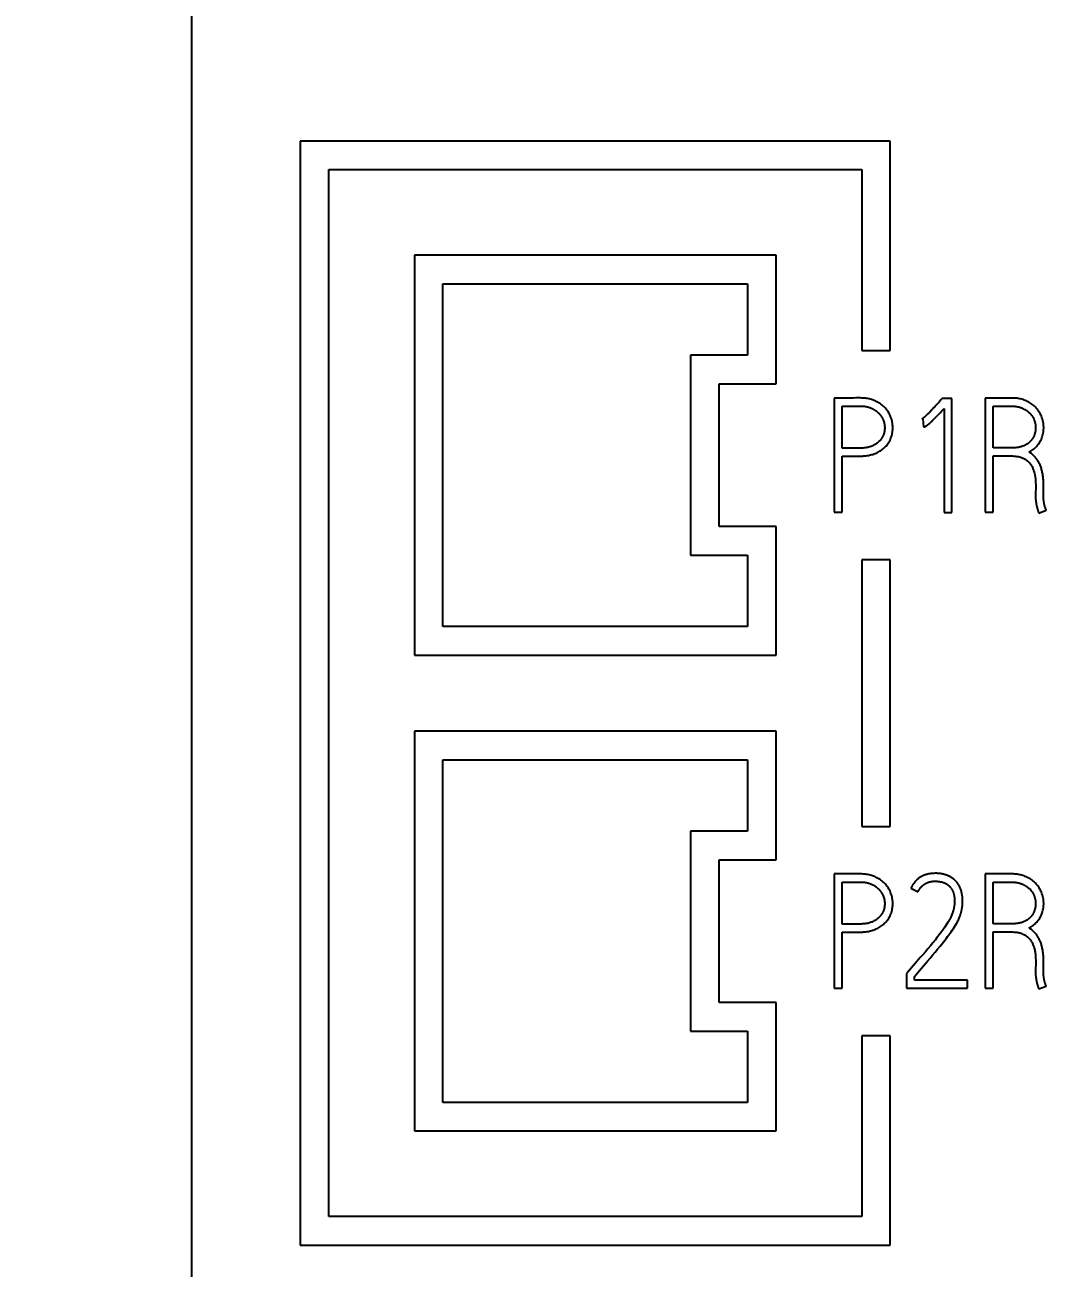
# Model space of a CAD drawing. Header units: millimetres. Extents: x 6750 to 121550, y -28210 to 66060.
# Drawn here: x 33921.5 to 34017.9, y 57635.9 to 57753.2 of the extents above; entities that cross this region are included whole.
import ezdxf

# ---------------------------------------------------------------- set-up
doc = ezdxf.new("R2010")
doc.units = ezdxf.units.MM
doc.layers.add('10000_FRONT', color=7, linetype='Continuous')
doc.layers.add('10500_FRONT_LABELING', color=7, linetype='Continuous')
doc.layers.add('DN.1. NET LIEN MANH', color=7, linetype='Continuous', lineweight=40)
doc.styles.add('style1', font='times.ttf', dxfattribs={"height": 50})
doc.dimstyles.new('Dim-1', dxfattribs={"dimtxt": 50, "dimasz": 1, "dimexe": 0.2, "dimexo": 0.625, "dimtad": 1, "dimdec": 0, "dimtxsty": 'style1', "dimcen": 2.5, "dimclrd": 256, "dimazin": 3, "dimtfac": 1, "dimtdec": 0, "dimtix": 1, "dimtmove": 2, "dimatfit": 2, "dimarcsym": 0})

# ---------------------------------------------------------------- blocks, each defined once
blk = doc.blocks.new('A$C0C6D7916')
at = {"layer": '10000_FRONT', "linetype": 'Continuous'}
for p, q in [((-42, 0), (-42, 117.1)), ((-40.86, 67.79), (-40.86, 56.19)), ((-34.66, 67.79), (-40.86, 67.79)), ((-34.66, 65.59), (-34.66, 67.79)), ((-40.56, 56.49), (-40.56, 67.49)), ((-40.56, 67.49), (-34.96, 67.49)), ((-34.96, 67.49), (-34.96, 65.59)), ((-39.66, 66.59), (-39.66, 62.39)), ((-35.86, 66.59), (-39.66, 66.59)), ((-35.86, 65.24), (-35.86, 66.59)), ((-39.36, 62.69), (-39.36, 66.29)), ((-39.36, 66.29), (-36.16, 66.29)), ((-36.16, 66.29), (-36.16, 65.54)), ((-34.96, 65.59), (-34.66, 65.59)), ((-36.76, 65.54), (-36.76, 63.44)), ((-36.16, 65.54), (-36.76, 65.54)), ((-36.46, 63.74), (-36.46, 65.24)), ((-36.46, 65.24), (-35.86, 65.24)), ((-35.86, 63.74), (-36.46, 63.74)), ((-35.86, 62.39), (-35.86, 63.74)), ((-36.76, 63.44), (-36.16, 63.44)), ((-36.16, 63.44), (-36.16, 62.69)), ((-34.96, 63.39), (-34.96, 60.59)), ((-34.66, 63.39), (-34.96, 63.39)), ((-34.66, 60.59), (-34.66, 63.39)), ((-36.16, 62.69), (-39.36, 62.69)), ((-39.66, 62.39), (-35.86, 62.39)), ((-39.66, 61.59), (-39.66, 57.39)), ((-35.86, 61.59), (-39.66, 61.59)), ((-35.86, 60.24), (-35.86, 61.59)), ((-39.36, 57.69), (-39.36, 61.29)), ((-39.36, 61.29), (-36.16, 61.29)), ((-36.16, 61.29), (-36.16, 60.54)), ((-36.76, 60.54), (-36.76, 58.44)), ((-36.16, 60.54), (-36.76, 60.54)), ((-34.96, 60.59), (-34.66, 60.59)), ((-36.46, 58.74), (-36.46, 60.24)), ((-36.46, 60.24), (-35.86, 60.24)), ((-35.86, 58.74), (-36.46, 58.74)), ((-35.86, 57.39), (-35.86, 58.74)), ((-36.76, 58.44), (-36.16, 58.44)), ((-36.16, 58.44), (-36.16, 57.69)), ((-34.96, 58.39), (-34.96, 56.49)), ((-34.66, 58.39), (-34.96, 58.39)), ((-34.66, 56.19), (-34.66, 58.39)), ((-36.16, 57.69), (-39.36, 57.69)), ((-39.66, 57.39), (-35.86, 57.39)), ((-34.96, 56.49), (-40.56, 56.49)), ((-40.86, 56.19), (-34.66, 56.19))]:
    blk.add_line(p, q, dxfattribs=at)
at = {"layer": '10500_FRONT_LABELING', "linetype": 'Continuous'}
for p, q in [((-35.25, 65.09), (-35.25, 63.89)), ((-35.073, 65.09), (-35.25, 65.09)), ((-34.128, 65.07), (-34.148, 65.048)), ((-34.116, 65.084), (-34.128, 65.07)), ((-34.012, 65.084), (-34.116, 65.084)), ((-34.012, 63.888), (-34.012, 65.084)), ((-33.664, 65.09), (-33.664, 63.89)), ((-33.509, 65.09), (-33.664, 65.09)), ((-35.165, 64.564), (-35.165, 65.005)), ((-35.165, 65.005), (-34.974, 65.005)), ((-34.252, 64.937), (-34.258, 64.931)), ((-34.243, 64.946), (-34.252, 64.937)), ((-34.229, 64.961), (-34.243, 64.946)), ((-34.217, 64.973), (-34.229, 64.961)), ((-34.205, 64.986), (-34.217, 64.973)), ((-34.197, 64.995), (-34.205, 64.986)), ((-34.18, 65.014), (-34.197, 64.995)), ((-34.167, 64.904), (-34.155, 64.917)), ((-34.155, 64.917), (-34.137, 64.936)), ((-34.137, 64.936), (-34.119, 64.955)), ((-34.119, 64.955), (-34.095, 64.98)), ((-34.095, 64.98), (-34.095, 63.888)), ((-33.579, 64.566), (-33.579, 65.005)), ((-33.579, 65.005), (-33.387, 65.005)), ((-34.328, 64.869), (-34.318, 64.872)), ((-34.318, 64.872), (-34.313, 64.787)), ((-34.191, 64.879), (-34.179, 64.891)), ((-34.179, 64.891), (-34.167, 64.904)), ((-34.981, 64.564), (-35.165, 64.564)), ((-33.376, 64.566), (-33.579, 64.566)), ((-35.165, 63.89), (-35.165, 64.479)), ((-35.165, 64.479), (-34.978, 64.479)), ((-33.579, 63.89), (-33.579, 64.481)), ((-33.133, 64.077), (-33.134, 64.061)), ((-33.051, 64.071), (-33.051, 64.097)), ((-33.047, 64.003), (-33.048, 64.01)), ((-33.046, 63.999), (-33.047, 64.003)), ((-35.25, 63.89), (-35.165, 63.89)), ((-34.095, 63.888), (-34.012, 63.888)), ((-33.664, 63.89), (-33.579, 63.89)), ((-33.101, 63.882), (-33.023, 63.912)), ((-35.25, 60.09), (-35.25, 58.89)), ((-35.073, 60.09), (-35.25, 60.09)), ((-33.664, 60.09), (-33.664, 58.89)), ((-33.509, 60.09), (-33.664, 60.09)), ((-35.165, 59.564), (-35.165, 60.005)), ((-35.165, 60.005), (-34.974, 60.005)), ((-33.579, 59.566), (-33.579, 60.005)), ((-33.579, 60.005), (-33.387, 60.005)), ((-34.444, 59.942), (-34.369, 59.904)), ((-34.981, 59.564), (-35.165, 59.564)), ((-33.376, 59.566), (-33.579, 59.566)), ((-35.165, 58.89), (-35.165, 59.479)), ((-35.165, 59.479), (-34.978, 59.479)), ((-33.579, 58.89), (-33.579, 59.481)), ((-34.345, 59.211), (-34.399, 59.148)), ((-34.479, 59.055), (-34.49, 59.043)), ((-34.49, 59.043), (-34.49, 58.89)), ((-34.399, 59.148), (-34.479, 59.055)), ((-33.133, 59.077), (-33.134, 59.061)), ((-34.406, 58.973), (-34.406, 59.013)), ((-33.85, 58.973), (-34.406, 58.973)), ((-33.85, 58.89), (-33.85, 58.973)), ((-33.101, 58.882), (-33.023, 58.912)), ((-33.047, 59.003), (-33.048, 59.01)), ((-33.046, 58.999), (-33.047, 59.003)), ((-35.25, 58.89), (-35.165, 58.89)), ((-34.49, 58.89), (-33.85, 58.89)), ((-33.664, 58.89), (-33.579, 58.89))]:
    blk.add_line(p, q, dxfattribs=at)
for points in [[(-34.978, 64.479), (-34.966, 64.479), (-34.953, 64.48), (-34.941, 64.481), (-34.928, 64.482), (-34.916, 64.483), (-34.903, 64.485), (-34.891, 64.487), (-34.879, 64.489), (-34.867, 64.492), (-34.854, 64.495), (-34.842, 64.498), (-34.83, 64.503), (-34.819, 64.507), (-34.807, 64.512), (-34.796, 64.517), (-34.785, 64.523), (-34.774, 64.53), (-34.763, 64.537), (-34.752, 64.544), (-34.742, 64.552), (-34.732, 64.56), (-34.723, 64.568), (-34.714, 64.577), (-34.705, 64.586), (-34.697, 64.596), (-34.689, 64.606), (-34.682, 64.616), (-34.675, 64.627), (-34.669, 64.638), (-34.663, 64.649), (-34.658, 64.661), (-34.653, 64.673), (-34.649, 64.685), (-34.645, 64.697), (-34.642, 64.709), (-34.639, 64.722), (-34.637, 64.734), (-34.636, 64.747), (-34.635, 64.759), (-34.634, 64.772), (-34.634, 64.785), (-34.635, 64.798), (-34.636, 64.81), (-34.637, 64.823), (-34.64, 64.835), (-34.642, 64.848), (-34.645, 64.86), (-34.649, 64.872), (-34.653, 64.884), (-34.658, 64.896), (-34.663, 64.908), (-34.668, 64.919), (-34.674, 64.93), (-34.68, 64.941), (-34.687, 64.952), (-34.695, 64.962), (-34.703, 64.972), (-34.711, 64.982), (-34.719, 64.991), (-34.729, 65), (-34.738, 65.009), (-34.748, 65.017), (-34.758, 65.024), (-34.768, 65.032), (-34.779, 65.039), (-34.79, 65.045), (-34.801, 65.051), (-34.812, 65.057), (-34.824, 65.062), (-34.835, 65.067), (-34.847, 65.071), (-34.859, 65.075), (-34.872, 65.078), (-34.884, 65.081), (-34.896, 65.084), (-34.909, 65.086), (-34.921, 65.087), (-34.934, 65.089), (-34.947, 65.089), (-34.959, 65.09), (-34.972, 65.091), (-34.997, 65.091), (-35.023, 65.091), (-35.048, 65.09), (-35.073, 65.09)], [(-34.148, 65.048), (-34.174, 65.02), (-34.177, 65.017), (-34.18, 65.014)], [(-33.203, 64.522), (-33.192, 64.529), (-33.18, 64.535), (-33.17, 64.542), (-33.159, 64.55), (-33.149, 64.558), (-33.139, 64.566), (-33.13, 64.575), (-33.121, 64.584), (-33.113, 64.594), (-33.109, 64.599), (-33.105, 64.604), (-33.101, 64.609), (-33.097, 64.614), (-33.09, 64.625), (-33.084, 64.636), (-33.078, 64.648), (-33.073, 64.659), (-33.068, 64.671), (-33.064, 64.683), (-33.06, 64.696), (-33.057, 64.708), (-33.054, 64.721), (-33.052, 64.734), (-33.05, 64.746), (-33.049, 64.759), (-33.048, 64.772), (-33.048, 64.785), (-33.049, 64.798), (-33.05, 64.811), (-33.051, 64.824), (-33.054, 64.836), (-33.056, 64.849), (-33.059, 64.861), (-33.063, 64.874), (-33.067, 64.886), (-33.072, 64.898), (-33.077, 64.909), (-33.083, 64.921), (-33.089, 64.932), (-33.095, 64.943), (-33.102, 64.954), (-33.11, 64.964), (-33.118, 64.974), (-33.126, 64.984), (-33.135, 64.994), (-33.144, 65.003), (-33.153, 65.011), (-33.163, 65.019), (-33.174, 65.027), (-33.184, 65.034), (-33.195, 65.041), (-33.206, 65.047), (-33.218, 65.053), (-33.23, 65.059), (-33.242, 65.064), (-33.254, 65.069), (-33.266, 65.073), (-33.278, 65.077), (-33.291, 65.08), (-33.303, 65.083), (-33.316, 65.085), (-33.328, 65.087), (-33.341, 65.088), (-33.354, 65.089), (-33.367, 65.09), (-33.38, 65.09), (-33.406, 65.09), (-33.509, 65.09)], [(-34.974, 65.005), (-34.969, 65.005), (-34.965, 65.005), (-34.96, 65.005), (-34.956, 65.005), (-34.951, 65.005), (-34.947, 65.004), (-34.943, 65.004), (-34.938, 65.004), (-34.934, 65.003), (-34.929, 65.003), (-34.925, 65.002), (-34.921, 65.001), (-34.916, 65), (-34.912, 65), (-34.908, 64.999), (-34.903, 64.998), (-34.899, 64.997), (-34.895, 64.996), (-34.891, 64.995), (-34.886, 64.993), (-34.882, 64.992), (-34.878, 64.991), (-34.874, 64.989), (-34.869, 64.988), (-34.865, 64.986), (-34.861, 64.984), (-34.857, 64.983), (-34.853, 64.981), (-34.849, 64.979), (-34.845, 64.977), (-34.841, 64.975), (-34.837, 64.973), (-34.833, 64.971), (-34.829, 64.968), (-34.826, 64.966), (-34.822, 64.964), (-34.818, 64.961), (-34.814, 64.959), (-34.811, 64.956), (-34.807, 64.954), (-34.804, 64.951), (-34.8, 64.948), (-34.797, 64.945), (-34.793, 64.942), (-34.79, 64.939), (-34.787, 64.936), (-34.784, 64.933), (-34.78, 64.93), (-34.777, 64.927), (-34.774, 64.924), (-34.772, 64.92), (-34.769, 64.917), (-34.766, 64.914), (-34.763, 64.91), (-34.761, 64.907), (-34.758, 64.903), (-34.755, 64.899), (-34.753, 64.896), (-34.751, 64.892), (-34.748, 64.888), (-34.746, 64.884), (-34.744, 64.88), (-34.742, 64.876), (-34.74, 64.872), (-34.738, 64.868), (-34.737, 64.864), (-34.735, 64.86)], [(-34.258, 64.931), (-34.264, 64.925), (-34.267, 64.922), (-34.27, 64.919), (-34.273, 64.916), (-34.276, 64.913), (-34.28, 64.91), (-34.283, 64.907), (-34.286, 64.904), (-34.289, 64.901), (-34.292, 64.898), (-34.295, 64.895), (-34.298, 64.893)], [(-33.387, 65.005), (-33.382, 65.005), (-33.377, 65.005), (-33.372, 65.005), (-33.367, 65.005), (-33.362, 65.004), (-33.357, 65.004), (-33.352, 65.004), (-33.347, 65.003), (-33.342, 65.002), (-33.337, 65.002), (-33.333, 65.001), (-33.328, 65), (-33.323, 64.999), (-33.318, 64.998), (-33.313, 64.997), (-33.308, 64.996), (-33.303, 64.994), (-33.298, 64.993), (-33.294, 64.991), (-33.289, 64.99), (-33.284, 64.988), (-33.279, 64.986), (-33.275, 64.984), (-33.27, 64.982), (-33.266, 64.98), (-33.261, 64.978), (-33.257, 64.976), (-33.252, 64.974), (-33.248, 64.971), (-33.243, 64.969), (-33.239, 64.966), (-33.235, 64.963), (-33.231, 64.961), (-33.226, 64.958), (-33.222, 64.955), (-33.218, 64.952), (-33.214, 64.949), (-33.21, 64.946), (-33.206, 64.942), (-33.203, 64.939), (-33.199, 64.936), (-33.195, 64.932), (-33.192, 64.929), (-33.188, 64.925), (-33.185, 64.921), (-33.182, 64.917), (-33.179, 64.914), (-33.176, 64.91), (-33.173, 64.906), (-33.17, 64.901), (-33.167, 64.897), (-33.164, 64.893), (-33.162, 64.889), (-33.159, 64.884), (-33.157, 64.88), (-33.155, 64.875), (-33.153, 64.87), (-33.151, 64.866), (-33.149, 64.861)], [(-34.735, 64.86), (-34.732, 64.851), (-34.729, 64.842), (-34.726, 64.833), (-34.724, 64.824), (-34.722, 64.815), (-34.721, 64.806), (-34.72, 64.796), (-34.719, 64.787), (-34.719, 64.778), (-34.719, 64.769), (-34.72, 64.759), (-34.721, 64.75), (-34.722, 64.741), (-34.724, 64.732), (-34.726, 64.723), (-34.729, 64.714), (-34.732, 64.705), (-34.733, 64.701), (-34.735, 64.696), (-34.737, 64.692), (-34.739, 64.688), (-34.741, 64.684), (-34.743, 64.68), (-34.745, 64.676), (-34.748, 64.672), (-34.75, 64.668), (-34.753, 64.664), (-34.755, 64.66), (-34.758, 64.656), (-34.761, 64.653), (-34.764, 64.649), (-34.77, 64.642), (-34.776, 64.636), (-34.783, 64.629), (-34.79, 64.623), (-34.797, 64.617), (-34.805, 64.612), (-34.813, 64.606), (-34.82, 64.601), (-34.828, 64.597), (-34.837, 64.592), (-34.845, 64.588), (-34.854, 64.585), (-34.862, 64.582), (-34.871, 64.579), (-34.88, 64.576), (-34.889, 64.573), (-34.898, 64.571), (-34.907, 64.57), (-34.916, 64.568), (-34.926, 64.567), (-34.935, 64.566), (-34.944, 64.565), (-34.953, 64.565), (-34.962, 64.564), (-34.981, 64.564)], [(-34.298, 64.893), (-34.305, 64.887), (-34.308, 64.884), (-34.311, 64.882), (-34.314, 64.879), (-34.318, 64.876), (-34.321, 64.874), (-34.324, 64.871), (-34.326, 64.87), (-34.328, 64.869)], [(-34.313, 64.787), (-34.312, 64.787), (-34.312, 64.787), (-34.312, 64.787), (-34.311, 64.787), (-34.311, 64.787), (-34.31, 64.787), (-34.31, 64.787), (-34.31, 64.787), (-34.309, 64.788), (-34.309, 64.788), (-34.308, 64.788), (-34.308, 64.788), (-34.307, 64.788), (-34.306, 64.788), (-34.306, 64.788), (-34.305, 64.788), (-34.304, 64.788), (-34.303, 64.789), (-34.302, 64.789), (-34.302, 64.789), (-34.301, 64.789), (-34.3, 64.789), (-34.299, 64.789), (-34.298, 64.79), (-34.298, 64.79), (-34.297, 64.79), (-34.296, 64.79), (-34.295, 64.791)], [(-34.295, 64.791), (-34.295, 64.791), (-34.294, 64.791), (-34.294, 64.791), (-34.293, 64.791), (-34.293, 64.792), (-34.292, 64.792), (-34.292, 64.792), (-34.291, 64.792), (-34.29, 64.793), (-34.289, 64.793), (-34.288, 64.794), (-34.288, 64.794), (-34.287, 64.795), (-34.286, 64.795), (-34.285, 64.796), (-34.284, 64.796), (-34.283, 64.797), (-34.282, 64.798), (-34.281, 64.798), (-34.28, 64.799), (-34.278, 64.8), (-34.277, 64.801), (-34.275, 64.802), (-34.273, 64.804), (-34.271, 64.805), (-34.27, 64.806), (-34.268, 64.808), (-34.266, 64.809), (-34.265, 64.81), (-34.261, 64.813)], [(-34.261, 64.813), (-34.258, 64.816), (-34.255, 64.819), (-34.248, 64.824), (-34.241, 64.83), (-34.235, 64.836), (-34.229, 64.842), (-34.222, 64.848), (-34.216, 64.854), (-34.21, 64.86), (-34.204, 64.867), (-34.191, 64.879)], [(-33.149, 64.861), (-33.147, 64.857), (-33.145, 64.852), (-33.144, 64.847), (-33.142, 64.843), (-33.141, 64.838), (-33.14, 64.834), (-33.139, 64.829), (-33.138, 64.824), (-33.137, 64.819), (-33.136, 64.815), (-33.135, 64.81), (-33.134, 64.805), (-33.134, 64.8), (-33.133, 64.796), (-33.133, 64.791), (-33.133, 64.786), (-33.133, 64.781), (-33.133, 64.776), (-33.133, 64.771), (-33.133, 64.766), (-33.133, 64.762), (-33.134, 64.757), (-33.134, 64.752), (-33.135, 64.747), (-33.136, 64.743), (-33.137, 64.738), (-33.137, 64.733), (-33.138, 64.728), (-33.14, 64.724), (-33.141, 64.719), (-33.142, 64.714), (-33.144, 64.71), (-33.145, 64.705), (-33.147, 64.701), (-33.149, 64.696), (-33.15, 64.692), (-33.152, 64.687), (-33.154, 64.683), (-33.157, 64.679), (-33.159, 64.674), (-33.161, 64.67), (-33.164, 64.666), (-33.167, 64.662), (-33.169, 64.658), (-33.172, 64.654), (-33.175, 64.65), (-33.178, 64.647), (-33.181, 64.643), (-33.184, 64.639), (-33.188, 64.636), (-33.191, 64.632)], [(-33.191, 64.632), (-33.194, 64.629), (-33.198, 64.626), (-33.201, 64.623), (-33.205, 64.62), (-33.208, 64.617), (-33.212, 64.614), (-33.216, 64.612), (-33.219, 64.609), (-33.223, 64.606), (-33.227, 64.604), (-33.231, 64.602), (-33.235, 64.599), (-33.239, 64.597), (-33.243, 64.595), (-33.247, 64.593), (-33.251, 64.591), (-33.255, 64.589), (-33.26, 64.587), (-33.264, 64.586), (-33.268, 64.584), (-33.272, 64.583), (-33.277, 64.581), (-33.285, 64.578), (-33.294, 64.576), (-33.303, 64.574), (-33.312, 64.572), (-33.321, 64.57), (-33.33, 64.569), (-33.34, 64.568), (-33.349, 64.567), (-33.358, 64.566), (-33.367, 64.566), (-33.376, 64.566)], [(-33.05, 64.131), (-33.05, 64.151), (-33.05, 64.172), (-33.05, 64.192), (-33.051, 64.202), (-33.051, 64.212), (-33.052, 64.222), (-33.052, 64.232), (-33.053, 64.241), (-33.054, 64.251), (-33.055, 64.261), (-33.056, 64.271), (-33.058, 64.281), (-33.059, 64.291), (-33.061, 64.301), (-33.063, 64.311), (-33.065, 64.32), (-33.067, 64.33), (-33.07, 64.34), (-33.073, 64.35), (-33.076, 64.359), (-33.079, 64.369), (-33.083, 64.378), (-33.087, 64.387), (-33.091, 64.397), (-33.096, 64.406), (-33.1, 64.414), (-33.105, 64.423), (-33.111, 64.432), (-33.116, 64.44), (-33.122, 64.448), (-33.128, 64.456), (-33.131, 64.46), (-33.134, 64.464), (-33.138, 64.468), (-33.141, 64.472), (-33.144, 64.475), (-33.148, 64.479), (-33.151, 64.482), (-33.155, 64.486), (-33.159, 64.489), (-33.162, 64.493), (-33.166, 64.496), (-33.17, 64.499), (-33.174, 64.502), (-33.178, 64.506), (-33.182, 64.509), (-33.186, 64.511), (-33.19, 64.514), (-33.194, 64.517), (-33.199, 64.52), (-33.203, 64.522)], [(-33.579, 64.481), (-33.385, 64.481), (-33.375, 64.481), (-33.364, 64.48), (-33.353, 64.48), (-33.343, 64.479), (-33.332, 64.477), (-33.321, 64.476), (-33.311, 64.474), (-33.306, 64.473), (-33.3, 64.471), (-33.295, 64.47), (-33.29, 64.468), (-33.285, 64.467), (-33.28, 64.465), (-33.275, 64.463), (-33.27, 64.461), (-33.265, 64.459), (-33.26, 64.456), (-33.256, 64.454), (-33.251, 64.452), (-33.246, 64.449), (-33.242, 64.446), (-33.237, 64.443), (-33.233, 64.44), (-33.229, 64.437), (-33.224, 64.434), (-33.22, 64.431), (-33.216, 64.427), (-33.212, 64.424), (-33.208, 64.42), (-33.204, 64.416), (-33.201, 64.412), (-33.197, 64.408), (-33.194, 64.404), (-33.191, 64.4), (-33.187, 64.396), (-33.184, 64.392), (-33.181, 64.387), (-33.179, 64.383), (-33.176, 64.378), (-33.171, 64.369), (-33.166, 64.359), (-33.161, 64.35), (-33.157, 64.34), (-33.154, 64.33), (-33.15, 64.319), (-33.147, 64.309), (-33.145, 64.299), (-33.142, 64.288), (-33.14, 64.278), (-33.139, 64.267), (-33.137, 64.257), (-33.136, 64.246), (-33.135, 64.235), (-33.134, 64.225), (-33.134, 64.214), (-33.133, 64.204), (-33.132, 64.183), (-33.132, 64.161), (-33.132, 64.14)], [(-33.132, 64.14), (-33.133, 64.098), (-33.133, 64.077)], [(-33.051, 64.097), (-33.051, 64.105), (-33.051, 64.109), (-33.051, 64.113), (-33.051, 64.116), (-33.051, 64.12), (-33.05, 64.124), (-33.05, 64.128), (-33.05, 64.131)], [(-33.134, 64.061), (-33.134, 64.056), (-33.134, 64.051), (-33.134, 64.046), (-33.134, 64.04), (-33.133, 64.035), (-33.133, 64.03), (-33.133, 64.025), (-33.132, 64.019), (-33.132, 64.014), (-33.131, 64.009), (-33.13, 64.004), (-33.13, 63.999), (-33.129, 63.993), (-33.128, 63.988), (-33.128, 63.983), (-33.127, 63.978), (-33.126, 63.973), (-33.125, 63.968), (-33.124, 63.962), (-33.123, 63.957), (-33.122, 63.952), (-33.121, 63.947), (-33.119, 63.942), (-33.118, 63.937), (-33.117, 63.932), (-33.115, 63.927), (-33.114, 63.922), (-33.112, 63.917), (-33.111, 63.912), (-33.109, 63.907), (-33.108, 63.902), (-33.106, 63.897), (-33.105, 63.892), (-33.103, 63.887), (-33.101, 63.882)], [(-33.048, 64.01), (-33.048, 64.018), (-33.049, 64.022), (-33.049, 64.025), (-33.049, 64.029), (-33.05, 64.033), (-33.05, 64.037), (-33.05, 64.041), (-33.05, 64.044), (-33.05, 64.048), (-33.051, 64.052), (-33.051, 64.056), (-33.051, 64.06), (-33.051, 64.063), (-33.051, 64.067), (-33.051, 64.071)], [(-33.023, 63.912), (-33.024, 63.915), (-33.026, 63.919), (-33.027, 63.923), (-33.029, 63.927), (-33.03, 63.931), (-33.031, 63.935), (-33.033, 63.939), (-33.034, 63.943), (-33.035, 63.947), (-33.036, 63.951), (-33.037, 63.955), (-33.038, 63.959), (-33.039, 63.963), (-33.04, 63.967), (-33.041, 63.971), (-33.042, 63.975), (-33.043, 63.979), (-33.044, 63.983), (-33.044, 63.987), (-33.045, 63.991), (-33.046, 63.995), (-33.046, 63.999)], [(-34.978, 59.479), (-34.966, 59.479), (-34.953, 59.48), (-34.941, 59.481), (-34.928, 59.482), (-34.916, 59.483), (-34.903, 59.485), (-34.891, 59.487), (-34.879, 59.489), (-34.867, 59.492), (-34.854, 59.495), (-34.842, 59.498), (-34.83, 59.503), (-34.819, 59.507), (-34.807, 59.512), (-34.796, 59.517), (-34.785, 59.523), (-34.774, 59.53), (-34.763, 59.537), (-34.752, 59.544), (-34.742, 59.552), (-34.732, 59.56), (-34.723, 59.568), (-34.714, 59.577), (-34.705, 59.586), (-34.697, 59.596), (-34.689, 59.606), (-34.682, 59.616), (-34.675, 59.627), (-34.669, 59.638), (-34.663, 59.649), (-34.658, 59.661), (-34.653, 59.673), (-34.649, 59.685), (-34.645, 59.697), (-34.642, 59.709), (-34.639, 59.722), (-34.637, 59.734), (-34.636, 59.747), (-34.635, 59.759), (-34.634, 59.772), (-34.634, 59.785), (-34.635, 59.798), (-34.636, 59.81), (-34.637, 59.823), (-34.64, 59.835), (-34.642, 59.848), (-34.645, 59.86), (-34.649, 59.872), (-34.653, 59.884), (-34.658, 59.896), (-34.663, 59.908), (-34.668, 59.919), (-34.674, 59.93), (-34.68, 59.941), (-34.687, 59.952), (-34.695, 59.962), (-34.703, 59.972), (-34.711, 59.982), (-34.719, 59.991), (-34.728, 60), (-34.738, 60.009), (-34.748, 60.017), (-34.758, 60.024), (-34.768, 60.032), (-34.779, 60.039), (-34.79, 60.045), (-34.801, 60.051), (-34.812, 60.057), (-34.824, 60.062), (-34.835, 60.067), (-34.847, 60.071), (-34.859, 60.075), (-34.872, 60.078), (-34.884, 60.081), (-34.896, 60.084), (-34.909, 60.086), (-34.921, 60.087), (-34.934, 60.089), (-34.946, 60.089), (-34.959, 60.09), (-34.972, 60.091), (-34.997, 60.091), (-35.023, 60.091), (-35.048, 60.09), (-35.073, 60.09)], [(-33.912, 59.903), (-33.913, 59.909), (-33.915, 59.915), (-33.917, 59.921), (-33.919, 59.927), (-33.921, 59.933), (-33.924, 59.939), (-33.926, 59.945), (-33.929, 59.951), (-33.931, 59.956), (-33.934, 59.962), (-33.937, 59.967), (-33.94, 59.973), (-33.944, 59.978), (-33.947, 59.984), (-33.951, 59.989), (-33.954, 59.994), (-33.958, 59.999), (-33.962, 60.004), (-33.966, 60.009), (-33.97, 60.013), (-33.975, 60.018), (-33.979, 60.022), (-33.984, 60.027), (-33.989, 60.031), (-33.993, 60.035), (-33.998, 60.039), (-34.003, 60.043), (-34.009, 60.047), (-34.014, 60.05), (-34.019, 60.054), (-34.025, 60.057), (-34.03, 60.06), (-34.036, 60.063), (-34.042, 60.066), (-34.047, 60.068), (-34.053, 60.071), (-34.059, 60.073), (-34.065, 60.076), (-34.071, 60.078), (-34.077, 60.08), (-34.083, 60.082), (-34.089, 60.084), (-34.095, 60.085), (-34.101, 60.087), (-34.107, 60.088), (-34.113, 60.09), (-34.12, 60.091), (-34.126, 60.092), (-34.138, 60.094), (-34.151, 60.095), (-34.164, 60.096), (-34.176, 60.097), (-34.189, 60.097), (-34.202, 60.096), (-34.214, 60.096), (-34.227, 60.095), (-34.233, 60.094), (-34.239, 60.093), (-34.246, 60.092), (-34.252, 60.091), (-34.258, 60.09), (-34.264, 60.089), (-34.27, 60.087), (-34.277, 60.086), (-34.283, 60.084), (-34.289, 60.082), (-34.295, 60.08), (-34.3, 60.078), (-34.306, 60.076), (-34.312, 60.073), (-34.318, 60.071), (-34.324, 60.068), (-34.329, 60.065), (-34.335, 60.062), (-34.34, 60.059), (-34.346, 60.056), (-34.351, 60.052), (-34.356, 60.049), (-34.361, 60.045), (-34.366, 60.041), (-34.371, 60.037), (-34.376, 60.033), (-34.38, 60.029), (-34.385, 60.024), (-34.389, 60.02), (-34.394, 60.015), (-34.398, 60.01), (-34.402, 60.006), (-34.406, 60.001), (-34.41, 59.996), (-34.414, 59.991), (-34.418, 59.986), (-34.422, 59.98), (-34.425, 59.975), (-34.429, 59.97), (-34.432, 59.964), (-34.435, 59.959), (-34.438, 59.953), (-34.441, 59.948), (-34.444, 59.942)], [(-33.203, 59.522), (-33.192, 59.529), (-33.18, 59.535), (-33.17, 59.542), (-33.159, 59.55), (-33.149, 59.558), (-33.139, 59.566), (-33.13, 59.575), (-33.121, 59.584), (-33.113, 59.594), (-33.109, 59.599), (-33.105, 59.604), (-33.101, 59.609), (-33.097, 59.614), (-33.09, 59.625), (-33.084, 59.636), (-33.078, 59.648), (-33.073, 59.659), (-33.068, 59.671), (-33.064, 59.683), (-33.06, 59.696), (-33.057, 59.708), (-33.054, 59.721), (-33.052, 59.734), (-33.05, 59.746), (-33.049, 59.759), (-33.048, 59.772), (-33.048, 59.785), (-33.049, 59.798), (-33.05, 59.811), (-33.051, 59.824), (-33.054, 59.836), (-33.056, 59.849), (-33.059, 59.861), (-33.063, 59.874), (-33.067, 59.886), (-33.072, 59.898), (-33.077, 59.909), (-33.083, 59.921), (-33.089, 59.932), (-33.095, 59.943), (-33.102, 59.954), (-33.11, 59.964), (-33.118, 59.974), (-33.126, 59.984), (-33.135, 59.994), (-33.144, 60.003), (-33.153, 60.011), (-33.163, 60.019), (-33.174, 60.027), (-33.184, 60.034), (-33.195, 60.041), (-33.206, 60.047), (-33.218, 60.053), (-33.23, 60.059), (-33.242, 60.064), (-33.254, 60.069), (-33.266, 60.073), (-33.278, 60.077), (-33.291, 60.08), (-33.303, 60.082), (-33.316, 60.085), (-33.328, 60.087), (-33.341, 60.088), (-33.354, 60.089), (-33.367, 60.09), (-33.38, 60.09), (-33.406, 60.09), (-33.509, 60.09)], [(-34.974, 60.005), (-34.969, 60.005), (-34.965, 60.005), (-34.96, 60.005), (-34.956, 60.005), (-34.951, 60.005), (-34.947, 60.004), (-34.943, 60.004), (-34.938, 60.004), (-34.934, 60.003), (-34.929, 60.003), (-34.925, 60.002), (-34.921, 60.001), (-34.916, 60), (-34.912, 60), (-34.908, 59.999), (-34.903, 59.998), (-34.899, 59.997), (-34.895, 59.996), (-34.891, 59.995), (-34.886, 59.993), (-34.882, 59.992), (-34.878, 59.991), (-34.874, 59.989), (-34.869, 59.988), (-34.865, 59.986), (-34.861, 59.984), (-34.857, 59.983), (-34.853, 59.981), (-34.849, 59.979), (-34.845, 59.977), (-34.841, 59.975), (-34.837, 59.973), (-34.833, 59.971), (-34.829, 59.968), (-34.826, 59.966), (-34.822, 59.964), (-34.818, 59.961), (-34.814, 59.959), (-34.811, 59.956), (-34.807, 59.954), (-34.804, 59.951), (-34.8, 59.948), (-34.797, 59.945), (-34.793, 59.942), (-34.79, 59.939), (-34.787, 59.936), (-34.784, 59.933), (-34.78, 59.93), (-34.777, 59.927), (-34.774, 59.924), (-34.772, 59.92), (-34.769, 59.917), (-34.766, 59.914), (-34.763, 59.91), (-34.761, 59.907), (-34.758, 59.903), (-34.755, 59.899), (-34.753, 59.896), (-34.751, 59.892), (-34.748, 59.888), (-34.746, 59.884), (-34.744, 59.88), (-34.742, 59.876), (-34.74, 59.872), (-34.738, 59.868), (-34.737, 59.864), (-34.735, 59.86)], [(-34.369, 59.904), (-34.368, 59.907), (-34.366, 59.91), (-34.364, 59.913), (-34.363, 59.916), (-34.361, 59.919), (-34.359, 59.922), (-34.357, 59.925), (-34.355, 59.928), (-34.353, 59.931), (-34.351, 59.934), (-34.349, 59.937), (-34.347, 59.94), (-34.345, 59.943), (-34.342, 59.946), (-34.34, 59.948), (-34.338, 59.951), (-34.335, 59.954), (-34.333, 59.956), (-34.33, 59.959), (-34.328, 59.961), (-34.325, 59.964), (-34.323, 59.966), (-34.32, 59.969), (-34.317, 59.971), (-34.314, 59.973), (-34.312, 59.976), (-34.309, 59.978), (-34.306, 59.98), (-34.303, 59.982), (-34.3, 59.984), (-34.297, 59.986), (-34.294, 59.988), (-34.291, 59.989), (-34.288, 59.991), (-34.284, 59.993), (-34.281, 59.994), (-34.278, 59.996), (-34.275, 59.997), (-34.271, 59.999), (-34.268, 60), (-34.265, 60.001), (-34.261, 60.002), (-34.258, 60.004), (-34.255, 60.005), (-34.251, 60.006), (-34.248, 60.007), (-34.244, 60.007), (-34.241, 60.008), (-34.237, 60.009), (-34.234, 60.01), (-34.23, 60.01), (-34.227, 60.011), (-34.223, 60.011), (-34.219, 60.012), (-34.216, 60.012), (-34.212, 60.013), (-34.209, 60.013), (-34.205, 60.013), (-34.202, 60.013), (-34.198, 60.013), (-34.194, 60.013), (-34.191, 60.013), (-34.187, 60.013), (-34.184, 60.013), (-34.18, 60.013), (-34.177, 60.013), (-34.173, 60.013), (-34.17, 60.013), (-34.166, 60.013), (-34.163, 60.012), (-34.159, 60.012), (-34.155, 60.012), (-34.152, 60.011), (-34.148, 60.011), (-34.145, 60.011), (-34.141, 60.01), (-34.138, 60.009), (-34.134, 60.009), (-34.131, 60.008), (-34.127, 60.007), (-34.124, 60.007), (-34.12, 60.006), (-34.117, 60.005), (-34.113, 60.004), (-34.11, 60.003), (-34.106, 60.002), (-34.103, 60.001), (-34.1, 60), (-34.096, 59.998), (-34.093, 59.997), (-34.09, 59.996), (-34.086, 59.994), (-34.083, 59.993), (-34.08, 59.991), (-34.077, 59.99), (-34.074, 59.988), (-34.07, 59.986), (-34.067, 59.984), (-34.064, 59.983), (-34.061, 59.981), (-34.058, 59.979), (-34.055, 59.976), (-34.053, 59.974), (-34.05, 59.972), (-34.047, 59.97), (-34.044, 59.967), (-34.042, 59.965), (-34.039, 59.963), (-34.037, 59.96), (-34.034, 59.957), (-34.032, 59.955), (-34.03, 59.952), (-34.027, 59.949), (-34.025, 59.946), (-34.023, 59.944), (-34.021, 59.941), (-34.019, 59.938), (-34.017, 59.935), (-34.015, 59.932), (-34.013, 59.929), (-34.011, 59.926), (-34.01, 59.922), (-34.008, 59.919), (-34.006, 59.916), (-34.005, 59.913), (-34.003, 59.909), (-34.002, 59.906), (-34.001, 59.903), (-33.999, 59.899), (-33.998, 59.896), (-33.997, 59.893), (-33.996, 59.889), (-33.995, 59.886), (-33.994, 59.882), (-33.993, 59.879), (-33.992, 59.875), (-33.992, 59.872), (-33.991, 59.868), (-33.99, 59.865), (-33.99, 59.861), (-33.989, 59.858), (-33.988, 59.854), (-33.988, 59.851), (-33.987, 59.847), (-33.987, 59.844), (-33.987, 59.84), (-33.986, 59.837), (-33.986, 59.833), (-33.986, 59.83), (-33.986, 59.826), (-33.985, 59.822), (-33.985, 59.819), (-33.985, 59.815), (-33.985, 59.812), (-33.985, 59.808), (-33.985, 59.805), (-33.985, 59.801), (-33.985, 59.797), (-33.985, 59.794), (-33.985, 59.79), (-33.986, 59.787), (-33.986, 59.783), (-33.986, 59.78), (-33.986, 59.776), (-33.987, 59.772), (-33.987, 59.769), (-33.987, 59.765), (-33.988, 59.762), (-33.988, 59.758), (-33.989, 59.755), (-33.989, 59.751), (-33.99, 59.748), (-33.99, 59.744), (-33.991, 59.741), (-33.992, 59.734)], [(-33.387, 60.005), (-33.382, 60.005), (-33.377, 60.005), (-33.372, 60.005), (-33.367, 60.005), (-33.362, 60.004), (-33.357, 60.004), (-33.352, 60.004), (-33.347, 60.003), (-33.342, 60.002), (-33.337, 60.002), (-33.333, 60.001), (-33.328, 60), (-33.323, 59.999), (-33.318, 59.998), (-33.313, 59.997), (-33.308, 59.996), (-33.303, 59.994), (-33.298, 59.993), (-33.294, 59.991), (-33.289, 59.99), (-33.284, 59.988), (-33.279, 59.986), (-33.275, 59.984), (-33.27, 59.982), (-33.266, 59.98), (-33.261, 59.978), (-33.257, 59.976), (-33.252, 59.974), (-33.248, 59.971), (-33.243, 59.969), (-33.239, 59.966), (-33.235, 59.963), (-33.231, 59.961), (-33.226, 59.958), (-33.222, 59.955), (-33.218, 59.952), (-33.214, 59.949), (-33.21, 59.946), (-33.206, 59.942), (-33.203, 59.939), (-33.199, 59.936), (-33.195, 59.932), (-33.192, 59.929), (-33.188, 59.925), (-33.185, 59.921), (-33.182, 59.917), (-33.179, 59.914), (-33.176, 59.91), (-33.173, 59.906), (-33.17, 59.901), (-33.167, 59.897), (-33.164, 59.893), (-33.162, 59.889), (-33.159, 59.884), (-33.157, 59.88), (-33.155, 59.875), (-33.153, 59.87), (-33.151, 59.866), (-33.149, 59.861)], [(-34.735, 59.86), (-34.732, 59.851), (-34.729, 59.842), (-34.726, 59.833), (-34.724, 59.824), (-34.722, 59.815), (-34.721, 59.806), (-34.72, 59.796), (-34.719, 59.787), (-34.719, 59.778), (-34.719, 59.769), (-34.72, 59.759), (-34.721, 59.75), (-34.722, 59.741), (-34.724, 59.732), (-34.726, 59.723), (-34.729, 59.714), (-34.732, 59.705), (-34.733, 59.701), (-34.735, 59.696), (-34.737, 59.692), (-34.739, 59.688), (-34.741, 59.684), (-34.743, 59.68), (-34.745, 59.676), (-34.748, 59.672), (-34.75, 59.668), (-34.753, 59.664), (-34.755, 59.66), (-34.758, 59.656), (-34.761, 59.653), (-34.764, 59.649), (-34.77, 59.642), (-34.776, 59.636), (-34.783, 59.629), (-34.79, 59.623), (-34.797, 59.617), (-34.805, 59.612), (-34.812, 59.606), (-34.82, 59.601), (-34.828, 59.597), (-34.837, 59.592), (-34.845, 59.589), (-34.854, 59.585), (-34.862, 59.582), (-34.871, 59.579), (-34.88, 59.576), (-34.889, 59.573), (-34.898, 59.571), (-34.907, 59.57), (-34.916, 59.568), (-34.926, 59.567), (-34.935, 59.566), (-34.944, 59.565), (-34.953, 59.565), (-34.962, 59.564), (-34.981, 59.564)], [(-33.908, 59.719), (-33.907, 59.727), (-33.906, 59.732), (-33.905, 59.736), (-33.905, 59.741), (-33.904, 59.746), (-33.903, 59.751), (-33.903, 59.755), (-33.902, 59.76), (-33.902, 59.765), (-33.901, 59.77), (-33.901, 59.774), (-33.901, 59.779), (-33.901, 59.784), (-33.9, 59.789), (-33.9, 59.794), (-33.9, 59.798), (-33.9, 59.803), (-33.9, 59.808), (-33.9, 59.813), (-33.9, 59.818), (-33.9, 59.822), (-33.901, 59.827), (-33.901, 59.832), (-33.901, 59.837), (-33.902, 59.842), (-33.902, 59.846), (-33.902, 59.851), (-33.903, 59.856), (-33.904, 59.861), (-33.904, 59.865), (-33.905, 59.87), (-33.906, 59.875), (-33.907, 59.879), (-33.908, 59.884), (-33.908, 59.889), (-33.909, 59.893), (-33.911, 59.898), (-33.912, 59.903)], [(-33.149, 59.861), (-33.147, 59.857), (-33.145, 59.852), (-33.144, 59.847), (-33.142, 59.843), (-33.141, 59.838), (-33.14, 59.834), (-33.139, 59.829), (-33.138, 59.824), (-33.137, 59.819), (-33.136, 59.815), (-33.135, 59.81), (-33.134, 59.805), (-33.134, 59.8), (-33.133, 59.796), (-33.133, 59.791), (-33.133, 59.786), (-33.133, 59.781), (-33.133, 59.776), (-33.133, 59.771), (-33.133, 59.766), (-33.133, 59.762), (-33.134, 59.757), (-33.134, 59.752), (-33.135, 59.747), (-33.136, 59.743), (-33.137, 59.738), (-33.137, 59.733), (-33.138, 59.728), (-33.14, 59.724), (-33.141, 59.719), (-33.142, 59.714), (-33.144, 59.71), (-33.145, 59.705), (-33.147, 59.701), (-33.149, 59.696), (-33.15, 59.692), (-33.152, 59.687), (-33.154, 59.683), (-33.157, 59.679), (-33.159, 59.674), (-33.161, 59.67), (-33.164, 59.666), (-33.167, 59.662), (-33.169, 59.658), (-33.172, 59.654), (-33.175, 59.65), (-33.178, 59.647), (-33.181, 59.643), (-33.184, 59.639), (-33.188, 59.636), (-33.191, 59.632)], [(-33.992, 59.734), (-33.993, 59.732), (-33.993, 59.729), (-33.994, 59.726), (-33.994, 59.724), (-33.995, 59.721), (-33.996, 59.718), (-33.996, 59.716), (-33.997, 59.713), (-33.998, 59.71), (-33.998, 59.708), (-33.999, 59.705), (-34, 59.703), (-34, 59.7), (-34.001, 59.697), (-34.002, 59.695), (-34.003, 59.692), (-34.003, 59.689), (-34.004, 59.687), (-34.005, 59.684), (-34.006, 59.682), (-34.007, 59.679), (-34.007, 59.677), (-34.008, 59.674)], [(-33.927, 59.649), (-33.926, 59.652), (-33.925, 59.655), (-33.924, 59.658), (-33.923, 59.661), (-33.922, 59.664), (-33.921, 59.667), (-33.92, 59.671), (-33.919, 59.674), (-33.918, 59.677), (-33.917, 59.68), (-33.916, 59.683), (-33.915, 59.687), (-33.915, 59.69), (-33.914, 59.693), (-33.913, 59.696), (-33.912, 59.699), (-33.912, 59.703), (-33.911, 59.706), (-33.91, 59.709), (-33.909, 59.712), (-33.909, 59.716), (-33.908, 59.719)], [(-34.008, 59.674), (-34.012, 59.664), (-34.016, 59.655), (-34.02, 59.645), (-34.024, 59.636), (-34.029, 59.627), (-34.034, 59.617), (-34.038, 59.608), (-34.044, 59.6), (-34.049, 59.591), (-34.054, 59.582), (-34.065, 59.565), (-34.077, 59.548), (-34.088, 59.531), (-34.112, 59.497), (-34.124, 59.481), (-34.136, 59.464), (-34.149, 59.448), (-34.161, 59.432), (-34.174, 59.415), (-34.187, 59.399), (-34.213, 59.367), (-34.239, 59.336), (-34.265, 59.304), (-34.292, 59.273), (-34.319, 59.242), (-34.345, 59.211)], [(-34.271, 59.173), (-34.243, 59.205), (-34.216, 59.237), (-34.19, 59.269), (-34.163, 59.301), (-34.136, 59.333), (-34.11, 59.366), (-34.084, 59.399), (-34.071, 59.415), (-34.058, 59.432), (-34.046, 59.449), (-34.033, 59.465), (-34.021, 59.482), (-34.009, 59.499), (-33.997, 59.517), (-33.986, 59.534), (-33.975, 59.552), (-33.964, 59.57), (-33.959, 59.579), (-33.954, 59.588), (-33.949, 59.597), (-33.945, 59.607), (-33.94, 59.616), (-33.936, 59.626), (-33.932, 59.636), (-33.927, 59.649)], [(-33.191, 59.632), (-33.194, 59.629), (-33.198, 59.626), (-33.201, 59.623), (-33.205, 59.62), (-33.208, 59.617), (-33.212, 59.614), (-33.216, 59.612), (-33.219, 59.609), (-33.223, 59.606), (-33.227, 59.604), (-33.231, 59.602), (-33.235, 59.599), (-33.239, 59.597), (-33.243, 59.595), (-33.247, 59.593), (-33.251, 59.591), (-33.255, 59.589), (-33.26, 59.587), (-33.264, 59.586), (-33.268, 59.584), (-33.272, 59.583), (-33.277, 59.581), (-33.285, 59.578), (-33.294, 59.576), (-33.303, 59.574), (-33.312, 59.572), (-33.321, 59.57), (-33.33, 59.569), (-33.34, 59.568), (-33.349, 59.567), (-33.358, 59.566), (-33.367, 59.566), (-33.376, 59.566)], [(-33.579, 59.481), (-33.385, 59.481), (-33.375, 59.481), (-33.364, 59.48), (-33.353, 59.48), (-33.343, 59.479), (-33.332, 59.477), (-33.321, 59.476), (-33.311, 59.474), (-33.306, 59.473), (-33.3, 59.471), (-33.295, 59.47), (-33.29, 59.468), (-33.285, 59.467), (-33.28, 59.465), (-33.275, 59.463), (-33.27, 59.461), (-33.265, 59.459), (-33.26, 59.456), (-33.256, 59.454), (-33.251, 59.451), (-33.246, 59.449), (-33.242, 59.446), (-33.237, 59.443), (-33.233, 59.44), (-33.229, 59.437), (-33.224, 59.434), (-33.22, 59.431), (-33.216, 59.427), (-33.212, 59.424), (-33.208, 59.42), (-33.204, 59.416), (-33.201, 59.412), (-33.197, 59.408), (-33.194, 59.404), (-33.191, 59.4), (-33.187, 59.396), (-33.184, 59.392), (-33.181, 59.387), (-33.179, 59.383), (-33.176, 59.378), (-33.171, 59.369), (-33.166, 59.359), (-33.161, 59.35), (-33.157, 59.34), (-33.154, 59.33), (-33.15, 59.319), (-33.147, 59.309), (-33.145, 59.299), (-33.142, 59.288), (-33.14, 59.278), (-33.139, 59.267), (-33.137, 59.256), (-33.136, 59.246), (-33.135, 59.235), (-33.134, 59.225), (-33.134, 59.214), (-33.133, 59.204), (-33.132, 59.183), (-33.132, 59.161), (-33.132, 59.14)], [(-33.05, 59.131), (-33.05, 59.151), (-33.05, 59.171), (-33.05, 59.192), (-33.051, 59.202), (-33.051, 59.212), (-33.052, 59.222), (-33.052, 59.232), (-33.053, 59.241), (-33.054, 59.251), (-33.055, 59.261), (-33.056, 59.271), (-33.058, 59.281), (-33.059, 59.291), (-33.061, 59.301), (-33.063, 59.311), (-33.065, 59.32), (-33.067, 59.33), (-33.07, 59.34), (-33.073, 59.35), (-33.076, 59.359), (-33.079, 59.369), (-33.083, 59.378), (-33.087, 59.387), (-33.091, 59.396), (-33.096, 59.406), (-33.1, 59.414), (-33.105, 59.423), (-33.111, 59.432), (-33.116, 59.44), (-33.122, 59.448), (-33.128, 59.456), (-33.131, 59.46), (-33.134, 59.464), (-33.138, 59.468), (-33.141, 59.472), (-33.144, 59.475), (-33.148, 59.479), (-33.151, 59.482), (-33.155, 59.486), (-33.159, 59.489), (-33.162, 59.493), (-33.166, 59.496), (-33.17, 59.499), (-33.174, 59.502), (-33.178, 59.506), (-33.182, 59.509), (-33.186, 59.511), (-33.19, 59.514), (-33.194, 59.517), (-33.199, 59.52), (-33.203, 59.522)], [(-34.406, 59.013), (-34.352, 59.077), (-34.271, 59.173)], [(-33.134, 59.061), (-33.134, 59.056), (-33.134, 59.051), (-33.134, 59.046), (-33.134, 59.04), (-33.133, 59.035), (-33.133, 59.03), (-33.133, 59.025), (-33.132, 59.019), (-33.132, 59.014), (-33.131, 59.009), (-33.13, 59.004), (-33.13, 58.999), (-33.129, 58.993), (-33.128, 58.988), (-33.128, 58.983), (-33.127, 58.978), (-33.126, 58.973), (-33.125, 58.968), (-33.124, 58.962), (-33.123, 58.957), (-33.122, 58.952), (-33.121, 58.947), (-33.119, 58.942), (-33.118, 58.937), (-33.117, 58.932), (-33.115, 58.927), (-33.114, 58.922), (-33.112, 58.917), (-33.111, 58.912), (-33.109, 58.907), (-33.108, 58.902), (-33.106, 58.897), (-33.105, 58.892), (-33.103, 58.887), (-33.101, 58.882)], [(-33.132, 59.14), (-33.133, 59.098), (-33.133, 59.077)], [(-33.051, 59.071), (-33.051, 59.105), (-33.051, 59.109), (-33.051, 59.113), (-33.051, 59.116), (-33.051, 59.12), (-33.05, 59.124), (-33.05, 59.128), (-33.05, 59.131)], [(-33.048, 59.01), (-33.048, 59.018), (-33.049, 59.022), (-33.049, 59.025), (-33.049, 59.029), (-33.05, 59.033), (-33.05, 59.037), (-33.05, 59.041), (-33.05, 59.044), (-33.05, 59.048), (-33.051, 59.052), (-33.051, 59.056), (-33.051, 59.06), (-33.051, 59.063), (-33.051, 59.067), (-33.051, 59.071)], [(-33.023, 58.912), (-33.024, 58.915), (-33.026, 58.919), (-33.027, 58.923), (-33.029, 58.927), (-33.03, 58.931), (-33.031, 58.935), (-33.033, 58.939), (-33.034, 58.943), (-33.035, 58.947), (-33.036, 58.951), (-33.037, 58.955), (-33.038, 58.959), (-33.039, 58.963), (-33.04, 58.967), (-33.041, 58.971), (-33.042, 58.975), (-33.043, 58.979), (-33.044, 58.983), (-33.044, 58.987), (-33.045, 58.991), (-33.046, 58.995), (-33.046, 58.999)]]:
    blk.add_lwpolyline(points, dxfattribs=at)
blk = doc.blocks.new('*D140')
at = {"color": 0, "lineweight": -2, "transparency": 16777216}
for p, q in [((33937.18, 58185.14), (33728.11, 58185.14)), ((33937.18, 57133.43), (33728.11, 57133.43))]:
    blk.add_line(p, q, dxfattribs=at)
at = {"lineweight": -2, "transparency": 16777216}
blk.add_line((33728.31, 58184.14), (33728.31, 57134.43), dxfattribs=at)
at = {"transparency": 16777216}
for points in [[(33728.14, 58184.14), (33728.47, 58184.14), (33728.31, 58185.14)], [(33728.14, 57134.43), (33728.47, 57134.43), (33728.31, 57133.43)]]:
    blk.add_solid(points, dxfattribs=at)
at = {"layer": 'Defpoints', "color": 0, "transparency": 16777216}
for p in [(33937.24, 58185.14), (33728.31, 57133.43), (33937.24, 57133.43)]:
    blk.add_point(p, dxfattribs=at)
at = {"color": 0, "transparency": 16777216, "insert": (33702.78, 57659.29), "char_height": 50, "attachment_point": 5, "rotation": 90, "style": 'style1'}
blk.add_mtext('1052', dxfattribs=at)

msp = doc.modelspace()

# ---------------------------------------------------------------- block references
at = {"layer": 'DN.1. NET LIEN MANH', "xscale": 8.981300112304329, "yscale": 8.981300112304329, "zscale": 8.981300112304329}
msp.add_blockref('A$C0C6D7916', (34314.458, 57133.431), dxfattribs=at)

# ---------------------------------------------------------------- dimensions: what is measured, and where the dimension line sits
dim = msp.add_linear_dim(base=(33728.306, 57133.431), p1=(33937.243, 58185.141), p2=(33937.243, 57133.431), angle=90, dimstyle='Dim-1')
dim.commit()
dim.dimension.update_dxf_attribs({"geometry": '*D140', "text_midpoint": (33702.783, 57659.286)})

doc.saveas('drawing.dxf')
